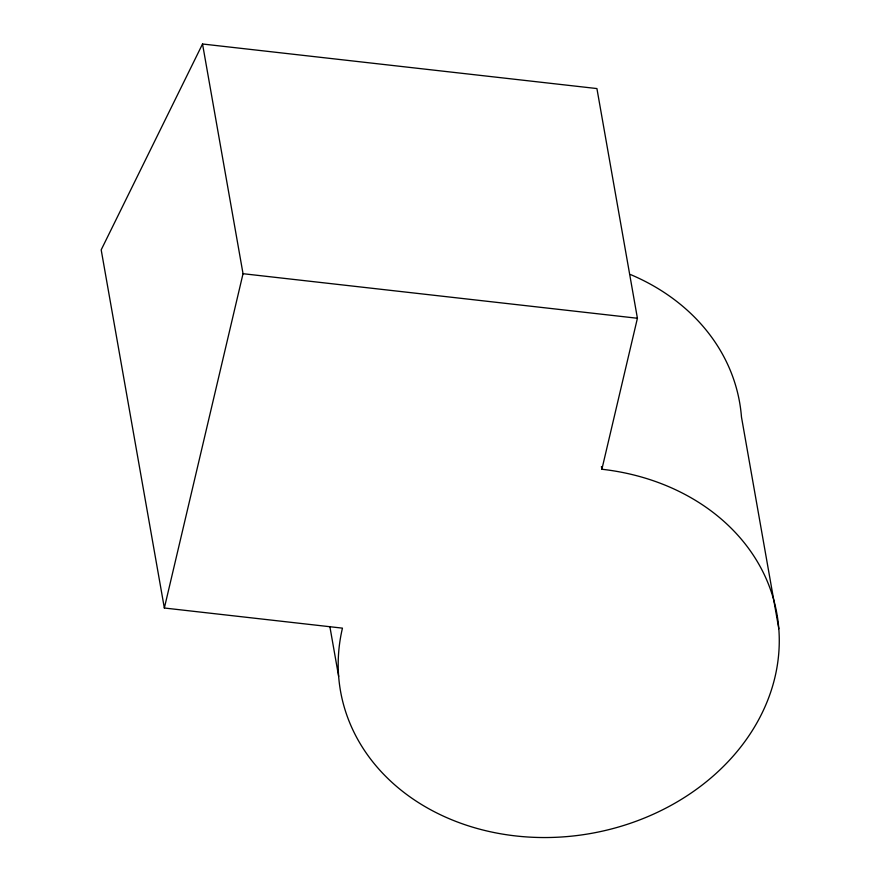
<?xml version="1.0" encoding="UTF-8"?>
<svg xmlns="http://www.w3.org/2000/svg" width="880" height="880" viewBox="0 0 880 880"><rect width="100%" height="100%" fill="white"/><g stroke="black" fill="none" stroke-linecap="round" stroke-linejoin="round"><path stroke-width="1.32" d="M164.351 608.014L243.034 273.702L202.532 44L596.915 88.561L637.417 318.263L601.887 469.249A221.584 183.7 -10 0 1 775.005 677.028A221.584 183.7 -10 0 1 515.581 835.923A221.584 183.7 -10 0 1 342.452 628.144L164.351 608.014L101.189 249.854L202.532 44M243.034 273.702L637.417 318.263M778.811 628.738L741.466 416.988A221.584 183.7 -10 0 0 630.465 274.527M601.403 466.554L601.887 469.249M329.857 626.527L338.657 676.434"/></g></svg>
